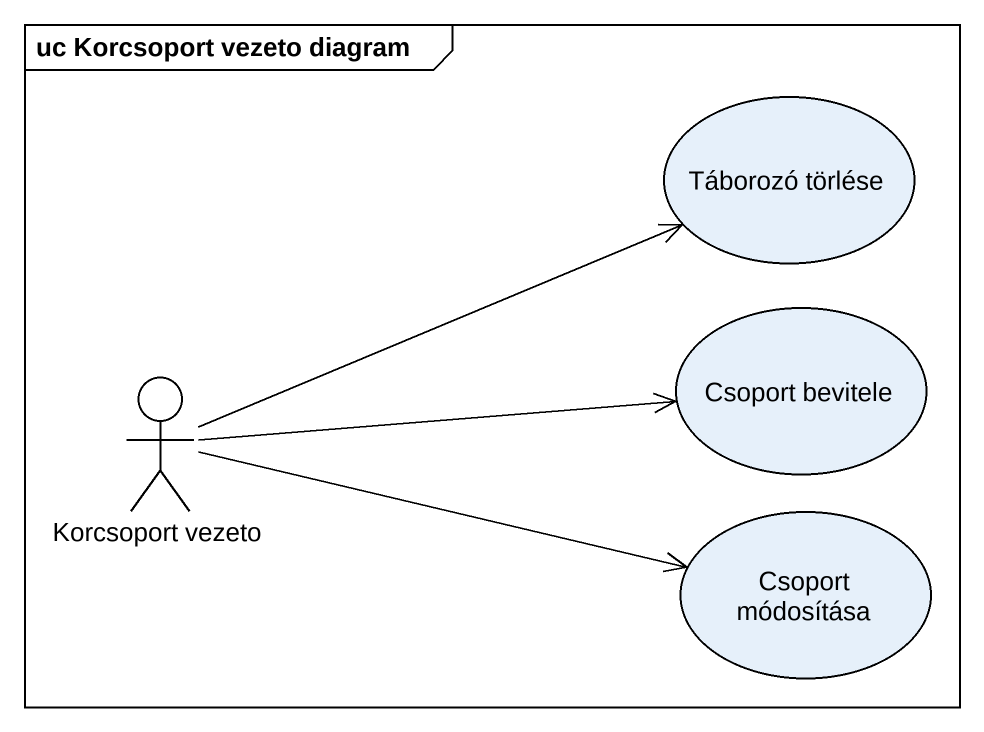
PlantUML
@startuml
mainframe uc Korcsoport vezeto diagram
usecase "Táborozó törlése" as Táborozó_törlése
usecase "Csoport bevitele" as Csoport_bevitele
actor "Korcsoport vezeto" as Korcsoport_vezeto
usecase "Csoport módosítása" as Csoport_módosítása
Korcsoport_vezeto -right-> Táborozó_törlése
Korcsoport_vezeto -right-> Csoport_bevitele
Korcsoport_vezeto -right-> Csoport_módosítása
@enduml
